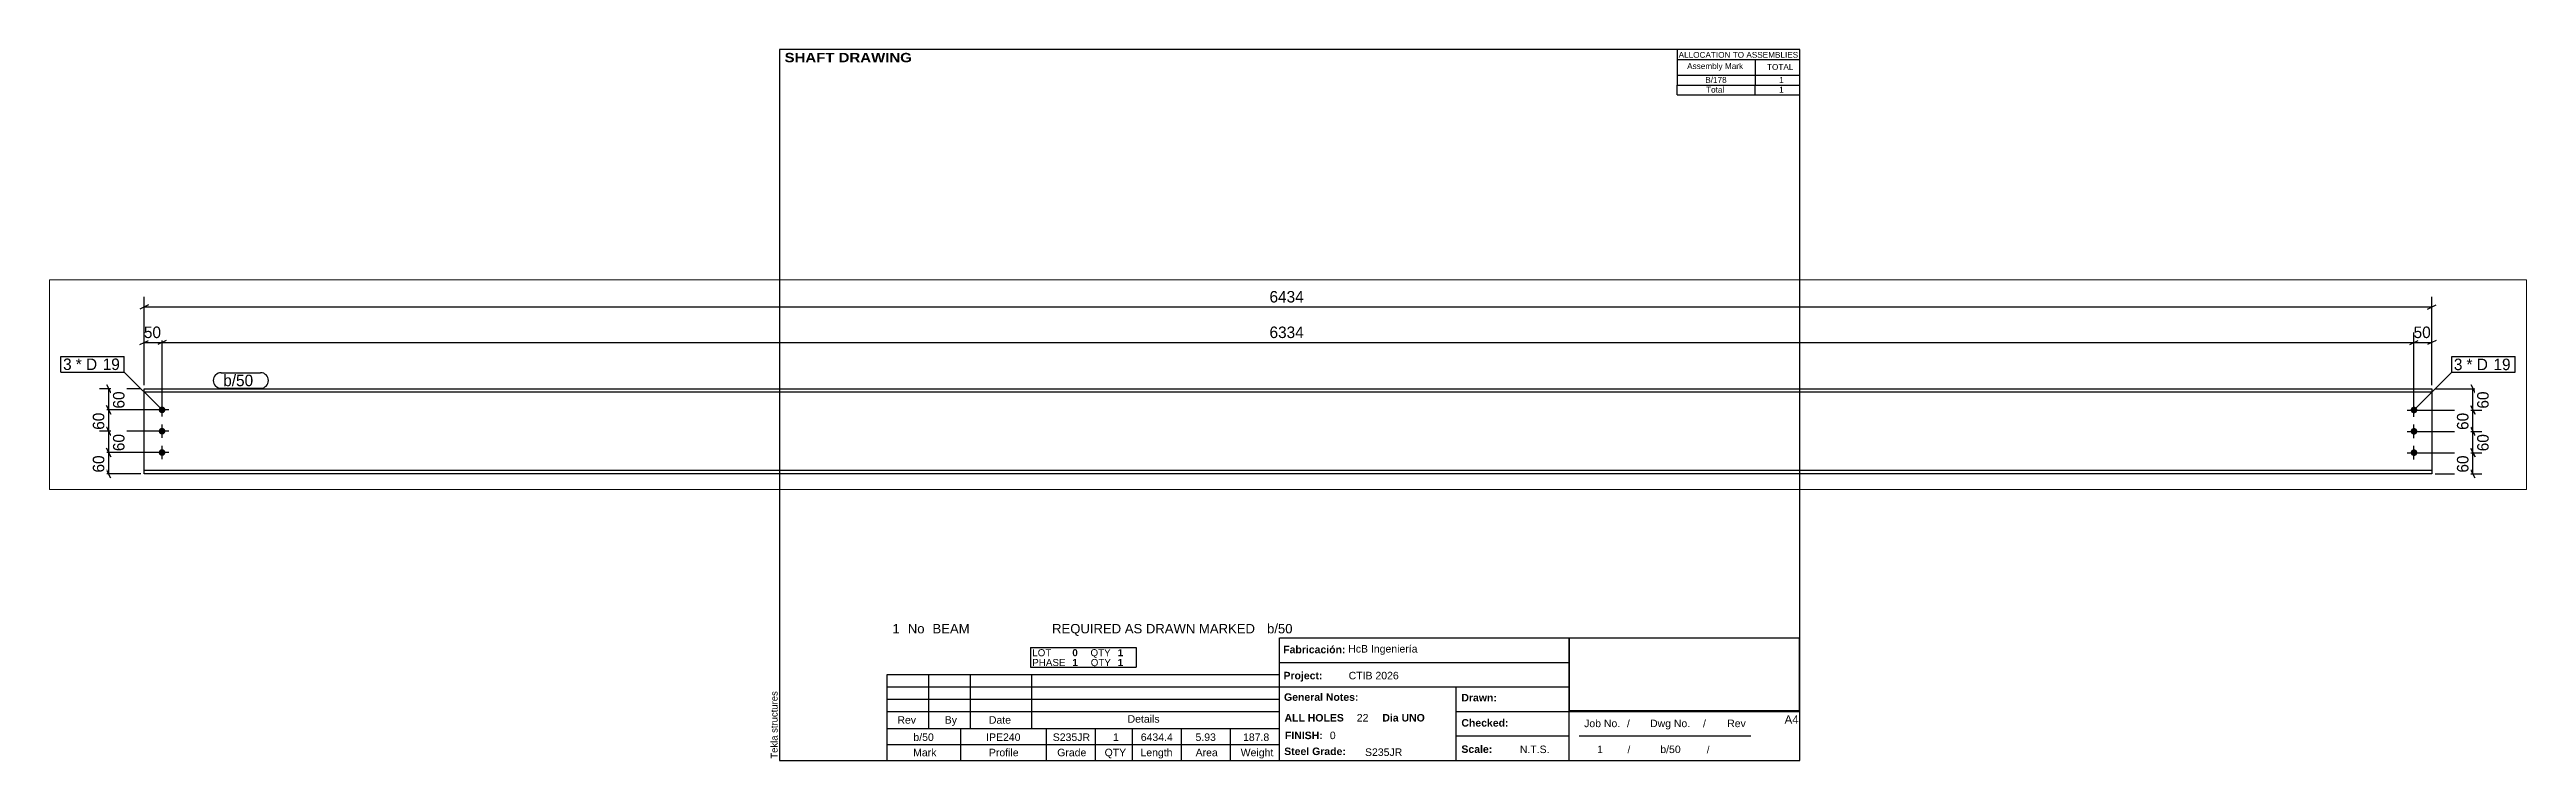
# Paper-space layout 'Layout1' of a CAD drawing. Header units: millimetres. Extents: x -200 to 496, y 5 to 205.
# The model-space entities are those that its viewports show. They can reach past a viewport. Long polylines and large blocks are cut down to what shows.
import ezdxf

# ---------------------------------------------------------------- set-up
doc = ezdxf.new("R2010")
doc.units = ezdxf.units.MM
doc.layers.add('Viewport layer', color=7, linetype='Continuous', plot=False)
doc.styles.add('Arial', font='ARIAL.TTF', dxfattribs={"height": 0.2})
doc.styles.add('Arial Black', font='ARIBLK.TTF', dxfattribs={"height": 0.2})
doc.styles.add('Arial Bold', font='ARIALBD.TTF', dxfattribs={"height": 0.2})
doc.styles.add('Comic Sans MS', font='COMIC.TTF', dxfattribs={"height": 0.2})

msp = doc.modelspace()

# ---------------------------------------------------------------- hatches: boundary and pattern name
at = {"linetype": 'Continuous'}
for points in [[(306.9, 224.4, -1), (325.9, 224.4, -1)], [(6641.3, 224, -1), (6660.3, 224, -1)], [(306.9, 164.4, -1), (325.9, 164.4, -1)], [(6641.3, 164, -1), (6660.3, 164, -1)], [(306.9, 104.4, -1), (325.9, 104.4, -1)], [(6641.3, 104, -1), (6660.3, 104, -1)]]:
    msp.add_hatch(color=3, dxfattribs=at).paths.add_polyline_path(points)

# ---------------------------------------------------------------- linework, layer by layer
at = {"color": 8, "linetype": 'Continuous'}
for p, q in [((278.4, 520), (254.4, 508)), ((266.4, 514), (6700.8, 514)), ((6688.8, 508), (6712.8, 520)), ((254.4, 408), (278.4, 420)), ((266.4, 294), (266.4, 442.4)), ((328.4, 420), (304.4, 408)), ((328.4, 420), (304.4, 408)), ((316.4, 234.4), (316.4, 442.4)), ((316.4, 234.4), (316.4, 442.4)), ((6638.8, 408), (6662.8, 420)), ((6650.8, 234), (6650.8, 442.4)), ((6712.8, 420), (6688.8, 408)), ((6700.8, 294), (6700.8, 442.4)), ((266.4, 414), (316.4, 414)), ((6650.8, 414), (6700.8, 414)), ((256.4, 284), (140.8, 284)), ((160.4, 296), (172.4, 272)), ((166.4, 224.4), (166.4, 284)), ((6710.8, 284), (6844.8, 284)), ((6810.4, 296), (6822.4, 272)), ((6816.4, 224), (6816.4, 284)), ((306.4, 224.4), (140.8, 224.4)), ((172.4, 212.4), (160.4, 236.4)), ((6660.8, 224), (6844.8, 224)), ((6822.4, 212), (6810.4, 236)), ((306.4, 164.4), (138, 164.4)), ((172.4, 152.4), (160.4, 176.4)), ((6660.8, 164), (6844.8, 164)), ((6810.4, 176), (6822.4, 152)), ((6816.4, 104), (6816.4, 164)), ((306.4, 104.4), (140.8, 104.4)), ((172.4, 92.4), (160.4, 116.4)), ((6660.8, 104), (6844.8, 104)), ((6822.4, 92), (6810.4, 116)), ((256.4, 44), (138, 44)), ((172.4, 32), (160.4, 56)), ((6710.8, 44), (6842, 44)), ((6822.4, 32), (6810.4, 56))]:
    msp.add_line(p, q, dxfattribs=at)
at = {"color": 7, "linetype": 'Continuous'}
for p, q in [((266.4, 44), (266.4, 284)), ((266.4, 284), (6700.8, 284)), ((6700.8, 284), (6700.8, 44)), ((6700.8, 274.2), (266.4, 274.2)), ((6700.8, 53.8), (266.4, 53.8)), ((6700.8, 44), (266.4, 44))]:
    msp.add_line(p, q, dxfattribs=at)
at = {"color": 3, "linetype": 'Continuous'}
for p, q in [((335.4, 224.4), (297.4, 224.4)), ((316.4, 205.4), (316.4, 243.4)), ((6631.8, 224), (6669.8, 224)), ((6650.8, 205), (6650.8, 243)), ((335.4, 164.4), (297.4, 164.4)), ((316.4, 145.4), (316.4, 183.4)), ((6631.8, 164), (6669.8, 164)), ((6650.8, 145), (6650.8, 183)), ((335.4, 104.4), (297.4, 104.4)), ((316.4, 85.4), (316.4, 123.4)), ((6631.8, 104), (6669.8, 104)), ((6650.8, 85), (6650.8, 123))]:
    msp.add_line(p, q, dxfattribs=at)

# ---------------------------------------------------------------- wipeouts: each hides what was drawn before it
at = {"color": 0}
for points in [[(64.1, 336.5), (64.1, 368.5), (38, 368.5), (38, 336.5)], [(6788.9, 336.1), (6788.9, 368.1), (6762.9, 368.1), (6762.9, 336.1)]]:
    msp.add_wipeout(points, dxfattribs=at)

# ---------------------------------------------------------------- next in the draw order: wipeouts: each hides what was drawn before it
for points in [[(3542.1, 520), (3542.1, 564.8), (3425.1, 564.8), (3425.1, 520)], [(6708.3, 420), (6708.3, 464.8), (6643.3, 464.8), (6643.3, 420)], [(64.1, 336.5), (64.1, 368.5), (38, 368.5), (38, 336.5)], [(6788.9, 336.1), (6788.9, 368.1), (6762.9, 368.1), (6762.9, 336.1)], [(217.2, 286.7), (172.4, 286.7), (172.4, 221.7), (217.2, 221.7)], [(587.7, 291), (587.7, 323), (488.4, 323), (488.4, 291)], [(6867.2, 286.5), (6822.4, 286.5), (6822.4, 221.5), (6867.2, 221.5)], [(6867.2, 166.5), (6822.4, 166.5), (6822.4, 101.5), (6867.2, 101.5)]]:
    msp.add_wipeout(points, dxfattribs=at)

# ---------------------------------------------------------------- next in the draw order: linework, layer by layer
at = {"color": 8, "linetype": 'Continuous'}
for p, q in [((6700.8, 294), (6700.8, 542.4)), ((6638.8, 408), (6662.8, 420)), ((6650.8, 234), (6650.8, 442.4)), ((316.4, 414), (6650.8, 414)), ((306.4, 224.4), (138, 224.4)), ((160.4, 236.4), (172.4, 212.4)), ((166.4, 164.4), (166.4, 224.4)), ((6660.8, 224), (6842, 224)), ((6810.4, 236), (6822.4, 212)), ((6816.4, 164), (6816.4, 224)), ((6660.8, 164), (6842, 164)), ((6822.4, 152), (6810.4, 176)), ((6660.8, 104), (6842, 104)), ((6810.4, 116), (6822.4, 92)), ((6816.4, 44), (6816.4, 104))]:
    msp.add_line(p, q, dxfattribs=at)
at = {"color": 7, "linetype": 'Continuous'}
for p, q in [((32, 330.5), (32, 374.5)), ((6756.9, 330.1), (6756.9, 374.1))]:
    msp.add_line(p, q, dxfattribs=at)

# ---------------------------------------------------------------- next in the draw order: texts
at = {"color": 3, "style": 'Comic Sans MS'}
for s, p in [('6434', (3431.5, 526.4)), ('50', (6649.7, 426.4))]:
    msp.add_text(s, height=32.38, dxfattribs=at).set_placement(p)
for p in [(210.8, 228.1), (6860.8, 227.9), (6860.8, 107.9)]:
    msp.add_text('60', height=32.38, rotation=90.00021, dxfattribs=at).set_placement(p)

# ---------------------------------------------------------------- next in the draw order: wipeouts: each hides what was drawn before it
at = {"color": 0}
for points in [[(139.9, 336.5), (139.9, 368.5), (73.7, 368.5), (73.7, 336.5)], [(6864.7, 336.1), (6864.7, 368.1), (6798.5, 368.1), (6798.5, 336.1)], [(587.7, 291), (587.7, 323), (488.4, 323), (488.4, 291)]]:
    msp.add_wipeout(points, dxfattribs=at)

# ---------------------------------------------------------------- next in the draw order: linework, layer by layer
at = {"color": 7, "linetype": 'Continuous'}
for p, q in [((482.4, 329), (593.7, 329)), ((482.4, 285), (593.7, 285))]:
    msp.add_line(p, q, dxfattribs=at)
for centre, start, end in [((482.4, 307), 90, 270), ((593.7, 307), 270, 90)]:
    msp.add_arc(centre, 22, start, end, dxfattribs=at)

# ---------------------------------------------------------------- next in the draw order: texts
at = {"color": 3, "style": 'Comic Sans MS'}
msp.add_text('b/50', height=32.38, dxfattribs=at).set_placement((488.4, 291))

# ---------------------------------------------------------------- next in the draw order: wipeouts: each hides what was drawn before it
at = {"color": 0}
for points in [[(323.9, 420), (323.9, 464.8), (258.9, 464.8), (258.9, 420)], [(3542.1, 420), (3542.1, 464.8), (3425.1, 464.8), (3425.1, 420)], [(139.9, 336.5), (139.9, 368.5), (73.7, 368.5), (73.7, 336.5)], [(6864.7, 336.1), (6864.7, 368.1), (6798.5, 368.1), (6798.5, 336.1)], [(160.4, 226.9), (115.6, 226.9), (115.6, 161.9), (160.4, 161.9)], [(6810.4, 226.5), (6765.6, 226.5), (6765.6, 161.5), (6810.4, 161.5)], [(6810.4, 106.5), (6765.6, 106.5), (6765.6, 41.5), (6810.4, 41.5)]]:
    msp.add_wipeout(points, dxfattribs=at)

# ---------------------------------------------------------------- next in the draw order: linework, layer by layer
at = {"color": 8, "linetype": 'Continuous'}
for p, q in [((266.4, 294), (266.4, 542.4)), ((306.4, 164.4), (140.8, 164.4)), ((160.4, 176.4), (172.4, 152.4)), ((166.4, 104.4), (166.4, 164.4))]:
    msp.add_line(p, q, dxfattribs=at)
at = {"color": 7, "linetype": 'Continuous'}
msp.add_line((6650.8, 224), (6756.9, 330.1), dxfattribs=at)

# ---------------------------------------------------------------- next in the draw order: texts
at = {"color": 3, "style": 'Comic Sans MS'}
for s, height, p in [('50', 32.38, (265.3, 426.4)), ('6334', 32.38, (3431.5, 426.4)), ('3', 32.4, (38, 336.5)), ('3', 32.4, (6762.9, 336.1))]:
    msp.add_text(s, height=height, dxfattribs=at).set_placement(p)
for p in [(154, 168.3), (6804, 167.9), (6804, 47.9)]:
    msp.add_text('60', height=32.38, rotation=90.00021, dxfattribs=at).set_placement(p)

# ---------------------------------------------------------------- next in the draw order: wipeouts: each hides what was drawn before it
at = {"color": 0}
for points in [[(194.7, 336.5), (194.7, 368.5), (149.5, 368.5), (149.5, 336.5)], [(6919.6, 336.1), (6919.6, 368.1), (6874.3, 368.1), (6874.3, 336.1)]]:
    msp.add_wipeout(points, dxfattribs=at)

# ---------------------------------------------------------------- next in the draw order: wipeouts: each hides what was drawn before it
for points in [[(194.7, 336.5), (194.7, 368.5), (149.5, 368.5), (149.5, 336.5)], [(6919.6, 336.1), (6919.6, 368.1), (6874.3, 368.1), (6874.3, 336.1)], [(217.2, 166.9), (172.4, 166.9), (172.4, 101.9), (217.2, 101.9)]]:
    msp.add_wipeout(points, dxfattribs=at)

# ---------------------------------------------------------------- next in the draw order: linework, layer by layer
at = {"color": 7, "linetype": 'Continuous'}
for p, q in [((32, 374.5), (210.3, 374.5)), ((210.3, 330.5), (210.3, 374.5)), ((6756.9, 374.1), (6935.2, 374.1)), ((6935.2, 330.1), (6935.2, 374.1)), ((32, 330.5), (210.3, 330.5)), ((316.4, 224.4), (210.3, 330.5)), ((6756.9, 330.1), (6935.2, 330.1))]:
    msp.add_line(p, q, dxfattribs=at)
at = {"color": 8, "linetype": 'Continuous'}
for p, q in [((306.4, 104.4), (138, 104.4)), ((160.4, 116.4), (172.4, 92.4)), ((166.4, 44), (166.4, 104.4))]:
    msp.add_line(p, q, dxfattribs=at)

# ---------------------------------------------------------------- next in the draw order: texts
at = {"color": 3, "style": 'Comic Sans MS'}
for s, p in [('* D', (73.7, 336.5)), ('19', (149.5, 336.5)), ('* D', (6798.5, 336.1)), ('19', (6874.3, 336.1))]:
    msp.add_text(s, height=32.38, dxfattribs=at).set_placement(p)
msp.add_text('60', height=32.38, rotation=90.00021, dxfattribs=at).set_placement((210.8, 108.3))

# ---------------------------------------------------------------- next in the draw order: wipeouts: each hides what was drawn before it
at = {"color": 0}
msp.add_wipeout([(160.4, 106.7), (115.6, 106.7), (115.6, 41.7), (160.4, 41.7)], dxfattribs=at)

# ---------------------------------------------------------------- next in the draw order: texts
at = {"color": 3, "style": 'Comic Sans MS'}
msp.add_text('60', height=32.38, rotation=90.00021, dxfattribs=at).set_placement((154, 48.1))

psp = doc.layouts.get("Layout1")

# ---------------------------------------------------------------- linework, layer by layer
at = {"color": 5, "linetype": 'Continuous'}
for p, q in [((292, 205), (5, 205)), ((5, 205), (5, 5)), ((292, 5), (292, 205)), ((5, 5), (292, 5))]:
    psp.add_line(p, q, dxfattribs=at)
at = {"color": 7, "linetype": 'Continuous'}
for p, q in [((257.51, 205), (257.51, 197.75)), ((257.57, 202.24), (292, 202.24)), ((279.49, 202.24), (279.49, 197.75)), ((257.51, 197.75), (257.51, 195)), ((257.57, 197.75), (292, 197.75)), ((279.49, 197.75), (279.49, 195)), ((257.51, 192.23), (257.51, 194.99)), ((257.51, 192.23), (292, 192.23)), ((257.54, 194.99), (292, 194.99)), ((279.49, 192.23), (279.49, 194.99)), ((75.68, 36.74), (105.35, 36.74)), ((75.68, 36.74), (75.68, 33.98)), ((105.35, 36.74), (105.35, 33.98)), ((145.72, 5), (145.72, 39.5)), ((145.75, 39.5), (292, 39.5)), ((227.14, 5), (227.14, 39.5)), ((35.31, 13.97), (35.31, 29.15)), ((35.31, 29.15), (145.71, 29.15)), ((47.04, 13.97), (47.04, 29.15)), ((58.77, 13.97), (58.77, 29.15)), ((75.68, 33.98), (75.68, 31.22)), ((75.68, 31.22), (105.35, 31.22)), ((76.02, 13.97), (76.02, 29.15)), ((105.35, 33.98), (105.35, 31.22)), ((145.71, 13.97), (145.71, 29.15)), ((145.72, 32.6), (227.14, 32.6)), ((35.31, 25.7), (145.71, 25.7)), ((35.31, 22.25), (145.71, 22.25)), ((145.72, 25.7), (227.14, 25.7)), ((195.4, 5), (195.4, 25.7)), ((35.31, 18.8), (145.71, 18.8)), ((35.31, 13.96), (145.71, 13.97)), ((35.31, 9.49), (35.31, 13.96)), ((56.01, 9.49), (56.01, 13.97)), ((80.16, 9.49), (80.16, 13.97)), ((93.96, 9.49), (93.96, 13.97)), ((104.31, 9.49), (104.31, 13.97)), ((118.11, 9.49), (118.11, 13.97)), ((131.91, 9.49), (131.91, 13.97)), ((195.4, 18.8), (292, 18.8)), ((35.31, 9.48), (145.72, 9.49)), ((35.31, 5), (35.31, 9.48)), ((56.01, 5), (56.01, 9.48)), ((80.16, 5), (80.16, 9.48)), ((93.96, 5), (93.96, 9.48)), ((104.31, 5), (104.31, 9.48)), ((118.11, 5), (118.11, 9.48)), ((131.91, 5), (131.91, 9.48)), ((195.4, 11.9), (227.14, 11.9)), ((229.99, 11.92), (278.29, 11.92))]:
    psp.add_line(p, q, dxfattribs=at)
at = {"color": 2, "linetype": 'Continuous'}
for p, q in [((227.28, 39.46), (291.86, 39.46)), ((227.29, 19.02), (227.29, 39.46)), ((291.96, 19.03), (291.96, 39.47)), ((227.28, 19.03), (291.86, 19.03))]:
    psp.add_line(p, q, dxfattribs=at)

# ---------------------------------------------------------------- texts
at = {"color": 7}
for s, height, style, p in [(' SHAFT DRAWING', 2.6342, 'Arial Black', (5.3, 201.42)), ('ALLOCATION TO ASSEMBLIES', 1.6475, 'Arial', (257.95, 202.68)), ('Assembly Mark', 1.6475, 'Arial', (260.35, 199.52)), ('TOTAL', 1.648, 'Arial', (282.81, 199.28)), ('1', 2.64, 'Arial', (36.8, 40.76)), ('No', 2.636, 'Arial', (41.13, 40.76)), ('BEAM', 2.636, 'Arial', (48.08, 40.76)), ('REQUIRED AS DRAWN MARKED', 2.636, 'Arial', (81.71, 40.76)), ('b/50', 2.636, 'Arial', (142.18, 40.76)), ('b/50', 2.109, 'Arial', (42.71, 10.5)), ('IPE240', 2.109, 'Arial', (63.17, 10.5)), ('S235JR', 2.109, 'Arial', (81.91, 10.5)), ('1', 2.11, 'Arial', (98.86, 10.5)), ('6434.4', 2.109, 'Arial', (106.66, 10.5)), ('5.93', 2.109, 'Arial', (122.06, 10.5)), ('187.8', 2.109, 'Arial', (135.43, 10.5)), ('FINISH:', 2.107, 'Arial Bold', (147.22, 11)), ('0', 2.11, 'Arial', (159.84, 11))]:
    psp.add_text(s, height=height, dxfattribs=dict(at, style=style)).set_placement(p)
at = {"color": 7, "linetype": 'Continuous'}
for s, height, style, p in [('B/178', 1.648, 'Arial', (265.45, 195.63)), ('1', 1.65, 'Arial', (286.23, 195.63)), ('Total', 1.648, 'Arial', (265.67, 192.88)), ('1', 1.65, 'Arial', (286.21, 192.88)), ('LOT', 1.977, 'Arial', (76.13, 34.33)), ('0', 1.98, 'Arial Bold', (87.41, 34.33)), ('QTY', 1.977, 'Arial', (92.51, 34.33)), ('1', 1.98, 'Arial Bold', (100.18, 34.33)), ('Fabricación:', 2.1074, 'Arial Bold', (146.73, 35.16)), ('HcB Ingeniería', 2.1088, 'Arial', (165.02, 35.36)), ('PHASE', 1.977, 'Arial', (76.13, 31.57)), ('1', 1.98, 'Arial Bold', (87.41, 31.57)), ('QTY', 1.977, 'Arial', (92.58, 31.57)), ('1', 1.98, 'Arial Bold', (100.18, 31.57)), ('Project:', 2.107, 'Arial Bold', (146.81, 27.83)), ('CTIB 2026', 2.109, 'Arial', (165.14, 27.83)), ('General Notes:', 2.1074, 'Arial Bold', (146.96, 21.78)), ('Drawn:', 2.107, 'Arial Bold', (196.85, 21.62)), ('Rev', 2.109, 'Arial', (38.21, 15.35)), ('By', 2.109, 'Arial', (51.53, 15.35)), ('Date', 2.109, 'Arial', (63.94, 15.35)), ('Details', 2.109, 'Arial', (102.96, 15.63)), ('ALL HOLES', 2.107, 'Arial Bold', (147.1, 15.96)), ('22', 2.109, 'Arial', (167.43, 15.96)), ('Dia UNO', 2.107, 'Arial Bold', (174.62, 15.96)), ('Checked:', 2.107, 'Arial Bold', (196.85, 14.53)), ('Job No.', 2.109, 'Arial', (231.37, 14.37)), ('/', 2.11, 'Arial', (243.42, 14.37)), ('Dwg No.', 2.109, 'Arial', (249.91, 14.37)), ('/', 2.11, 'Arial', (264.81, 14.37)), ('Rev', 2.109, 'Arial', (271.61, 14.37)), ('A4', 2.307, 'Arial', (287.76, 15.38)), ('Mark', 2.109, 'Arial', (42.64, 6.19)), ('Profile', 2.109, 'Arial', (63.95, 6.19)), ('Grade', 2.109, 'Arial', (83.16, 6.19)), ('QTY', 2.109, 'Arial', (96.49, 6.19)), ('Length', 2.109, 'Arial', (106.58, 6.19)), ('Area', 2.109, 'Arial', (122.09, 6.19)), ('Weight', 2.109, 'Arial', (134.77, 6.19)), ('Steel Grade:', 2.1074, 'Arial Bold', (147.01, 6.52)), ('S235JR', 2.109, 'Arial', (169.74, 6.28)), ('Scale:', 2.107, 'Arial Bold', (196.85, 7.13)), ('N.T.S.', 2.109, 'Arial', (213.29, 7.08)), ('1', 2.11, 'Arial', (235.04, 7.08)), ('/', 1.98, 'Arial', (243.58, 7.08)), ('b/50', 2.109, 'Arial', (252.8, 7.08)), ('/', 1.98, 'Arial', (265.88, 7.08))]:
    psp.add_text(s, height=height, dxfattribs=dict(at, style=style)).set_placement(p)
at = {"color": 174, "linetype": 'Continuous', "style": 'Arial'}
psp.add_text('Tekla structures', height=1.9102, rotation=90, dxfattribs=at).set_placement((4.5, 5.5))

# ---------------------------------------------------------------- viewports
at = {"layer": 'Viewport layer', "view_target_point": (3483.6, 295.2)}
psp.add_viewport(center=(148.08, 110.71), size=(696.72, 59.04), view_center_point=(0, 0), view_height=590.4, dxfattribs=at)

doc.saveas('drawing.dxf')
